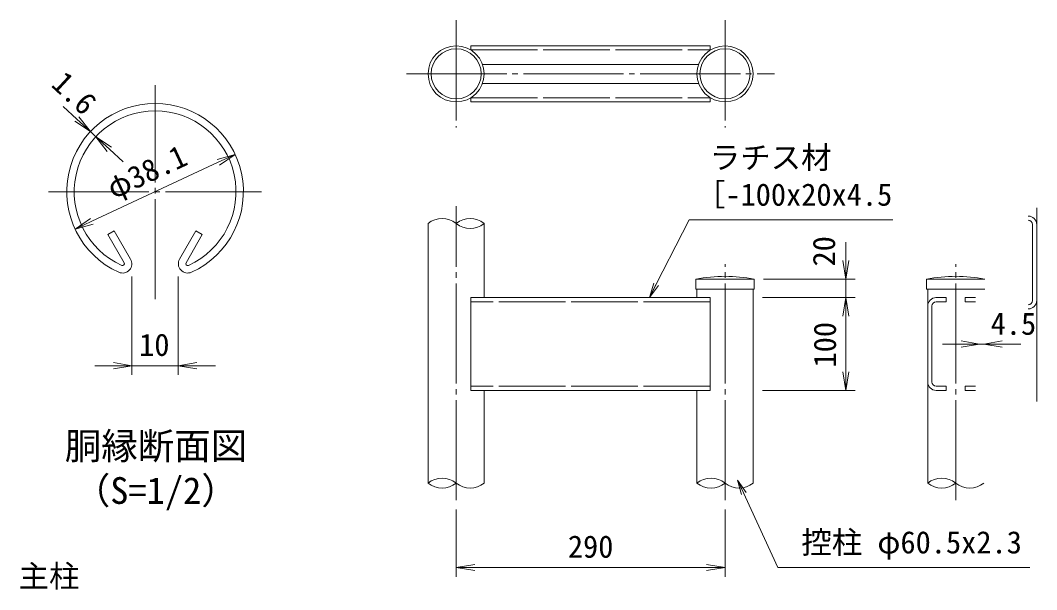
# Model space of a CAD drawing. Units: millimetres, scale not verified, with parts at other scales. Extents: x -10500 to 10500, y -7425 to 7425.
# Drawn here: x 831 to 6312, y -3002 to 69 of the extents above; entities that cross this region are included whole.
import ezdxf
from ezdxf.enums import TextEntityAlignment as Align

# ---------------------------------------------------------------- set-up
doc = ezdxf.new("R2010")
doc.units = ezdxf.units.MM
doc.header["$LTSCALE"] = 30
doc.linetypes.add('LONG_CHAIN', pattern=[21, 18, -1, 1, -1])
doc.linetypes.add('LONG_DASHED2', pattern=[13, 12, -1])
for name, color, linetype, lineweight in [('0-1_D-TTL-TXT', 7, 'Continuous', 9), ('0-2_D-STR-TXT', 7, 'Continuous', 9), ('0-4_D-STR1', 1, 'Continuous', 9), ('0-7_D-BMK', 2, 'LONG_CHAIN', 9), ('0-8_D-STR-DIM', 7, 'Continuous', 9), ('0-9_0', 7, 'Continuous', 9)]:
    doc.layers.add(name, color=color, linetype=linetype, lineweight=lineweight)
doc.styles.add('ＭＳ ゴシック', font='')
doc.styles.get('ＭＳ ゴシック').set_extended_font_data('MS Gothic')

# ---------------------------------------------------------------- blocks, each defined once
blk = doc.blocks.new('_Open')
at = {"layer": '0-9_0'}
blk.add_line((-30, 5), (0, 0), dxfattribs=at)
blk.add_lwpolyline([(-30, -5), (0, 0), (-30, 0)], dxfattribs=at)

msp = doc.modelspace()

# ---------------------------------------------------------------- linework, layer by layer
at = {"layer": '0-2_D-STR-TXT'}
for points in [[(5535.49, -1006.95), (4437.57, -1006.95), (4224.3, -1424.82)], [(6274.3, -2882.28), (4915.36, -2882.28), (4699.7, -2412.26)]]:
    msp.add_lwpolyline(points, dxfattribs=at)
at = {"layer": '0-4_D-STR1', "linetype": 'LONG_DASHED2'}
for p, q in [((3260.35, -90.69), (4551.61, -90.69)), ((3260.35, -348.19), (4551.61, -348.19)), ((4550.98, -1449.1), (3260.98, -1449.1)), ((4550.98, -1904.1), (3260.98, -1904.1))]:
    msp.add_line(p, q, dxfattribs=at)
at = {"layer": '0-4_D-STR1'}
for p, q in [((3260.98, -68.19), (4550.98, -68.19)), ((3260.98, -68.19), (3260.98, -91.08)), ((4550.98, -68.19), (4550.98, -91.08)), ((3323.28, -168.19), (4488.68, -168.19)), ((3323.28, -270.69), (4488.68, -270.69)), ((3260.98, -347.8), (3260.98, -370.69)), ((3260.98, -370.69), (4550.98, -370.69)), ((4550.98, -347.8), (4550.98, -370.69)), ((6311.7, -1987.11), (6311.7, -942.04)), ((3029.73, -1026.6), (3029.73, -2426.6)), ((3332.23, -1426.6), (3332.23, -1026.6)), ((6289.2, -1442.04), (6289.2, -1032.04)), ((1302.78, -1086.64), (1337.51, -1066.59)), ((1390.51, -1238.59), (1302.78, -1086.64)), ((1425.24, -1218.54), (1337.51, -1066.59)), ((1689.46, -1218.54), (1777.19, -1066.59)), ((1724.19, -1238.59), (1811.92, -1086.64)), ((1811.92, -1086.64), (1777.19, -1066.59)), ((4788.23, -1326.6), (4473.73, -1326.6)), ((4473.73, -1326.6), (4473.73, -1381.6)), ((4788.23, -1381.6), (4788.23, -1326.6)), ((5717.91, -1326.6), (5717.91, -1381.6)), ((6032.41, -1326.6), (5717.91, -1326.6)), ((4788.23, -1381.6), (4473.73, -1381.6)), ((4479.73, -1381.6), (4479.73, -1426.6)), ((4782.23, -2426.67), (4782.23, -1381.6)), ((6032.41, -1381.6), (5717.91, -1381.6)), ((5723.91, -2426.67), (5723.91, -1381.6)), ((4550.98, -1426.6), (3260.98, -1426.6)), ((3260.98, -1426.6), (3260.98, -1926.6)), ((4550.98, -1426.6), (4550.98, -1926.6)), ((5746.41, -1881.6), (5746.41, -1471.6)), ((5823.75, -1426.6), (5768.75, -1426.6)), ((5823.91, -1449.1), (5768.91, -1449.1)), ((5823.91, -1449.1), (5823.91, -1426.6)), ((5926.41, -1449.1), (5926.41, -1426.6)), ((5926.41, -1449.1), (5981.41, -1449.1)), ((5926.58, -1426.6), (5981.58, -1426.6)), ((4550.98, -1926.6), (3260.98, -1926.6)), ((3332.23, -2426.6), (3332.23, -1926.6)), ((4479.73, -1926.6), (4479.73, -2426.6)), ((5823.91, -1926.6), (5768.91, -1926.6)), ((5926.41, -1926.6), (5981.41, -1926.6))]:
    msp.add_line(p, q, dxfattribs=at)
for points in [[(5823.91, -1926.6), (5823.91, -1904.1), (5768.91, -1904.1)], [(5926.41, -1926.6), (5926.41, -1904.1), (5981.41, -1904.1)]]:
    msp.add_lwpolyline(points, dxfattribs=at)
for centre, radius in [((3180.98, -219.44), 151.25), ((3180.98, -219.44), 135.25), ((4630.98, -219.44), 151.25), ((4630.98, -219.44), 135.25)]:
    msp.add_circle(centre, radius, dxfattribs=at)
for centre, radius, start, end in [((1557.35, -855.32), 476.25, 294.32478, 245.67522), ((1557.35, -855.32), 436.14, 294.32478, 245.67522), ((6266.7, -1032.04), 45, 0, 90), ((6266.7, -1032.04), 22.5, 0, 90), ((1381.83, -1243.61), 50.13, 245.67522, 30), ((1381.83, -1243.61), 10.03, 245.67522, 30), ((1732.87, -1243.61), 50.13, 150, 294.32478), ((1732.87, -1243.61), 10.03, 150, 294.32478), ((4630.98, -2132.75), 821.34, 78.96219, 101.03781), ((5875.16, -2132.75), 821.34, 78.96219, 101.03781), ((5768.91, -1471.6), 45, 90, 180), ((5768.91, -1471.6), 22.5, 90, 180), ((6266.7, -1442.04), 45, 270, 0), ((6266.7, -1442.04), 22.5, 270, 0), ((5768.91, -1881.6), 45, 180, 270), ((5768.91, -1881.6), 22.5, 180, 270)]:
    msp.add_arc(centre, radius, start, end, dxfattribs=at)
at = {"layer": '0-7_D-BMK'}
for p, q in [((3180.98, 69.23), (3180.98, -508.12)), ((4630.98, 69.23), (4630.98, -508.12)), ((2913.59, -219.44), (4898.37, -219.44)), ((1557.35, -1434.85), (1557.35, -280.97)), ((983, -855.32), (2131.7, -855.32)), ((3180.98, -2519.58), (3180.98, -933.3)), ((4630.98, -2519.58), (4630.98, -1246.6)), ((5875.16, -2519.58), (5875.16, -1246.6))]:
    msp.add_line(p, q, dxfattribs=at)
at = {"layer": '0-8_D-STR-DIM'}
for p, q in [((1135.13, -463.15), (1061.87, -395.09)), ((1237.79, -558.5), (1208.4, -531.2)), ((1174.38, -567.84), (1174.68, -567.84)), ((1203.76, -595.13), (1204.06, -595.13)), ((1311.06, -626.55), (1384.33, -694.61)), ((1216.35, -1014.32), (1898.35, -696.32)), ((5282.23, -1226.6), (5282.23, -1126.6)), ((1432.35, -1311.74), (1432.35, -1843.74)), ((1682.35, -1311.74), (1682.35, -1843.74)), ((4838.23, -1326.6), (5332.23, -1326.6)), ((5282.23, -1426.6), (5282.23, -1326.6)), ((4832.23, -1426.6), (5332.23, -1426.6)), ((4832.23, -1426.6), (5332.23, -1426.6)), ((5282.23, -1526.6), (5282.23, -1626.6)), ((5282.23, -1826.6), (5282.23, -1526.6)), ((5903.91, -1676.6), (5803.91, -1676.6)), ((6003.91, -1676.6), (6026.41, -1676.6)), ((6126.41, -1676.6), (6226.41, -1676.6)), ((1332.35, -1793.74), (1232.35, -1793.74)), ((1432.35, -1793.74), (1682.35, -1793.74)), ((1782.35, -1793.74), (1882.35, -1793.74)), ((4832.23, -1926.6), (5332.23, -1926.6)), ((3180.98, -2569.58), (3180.98, -2932.28)), ((4630.98, -2569.58), (4630.98, -2932.28)), ((3280.98, -2882.28), (4530.98, -2882.28))]:
    msp.add_line(p, q, dxfattribs=at)
for centre, radius, start, end in [((3105.36, -1119.91), 120.11, 50.97549, 129.02451), ((3256.61, -1119.91), 120.11, 50.97549, 129.02451), ((3256.61, -933.3), 120.11, 230.97549, 309.02451), ((3105.36, -2519.96), 120.15, 50.9915, 129.0085), ((4555.36, -2519.96), 120.15, 50.9915, 129.0085), ((5799.54, -2519.72), 119.91, 50.89748, 129.10252), ((3105.36, -2333.24), 120.15, 230.9915, 309.0085), ((3256.61, -2333.3), 120.11, 230.97547, 309.02453), ((4555.36, -2333.24), 120.15, 230.9915, 309.0085), ((4706.61, -2333.3), 120.11, 230.97547, 309.02453), ((5799.54, -2333), 120.39, 231.0856, 308.9144), ((5950.79, -2333.05), 120.35, 231.06955, 308.93045)]:
    msp.add_arc(centre, radius, start, end, dxfattribs=at)

# ---------------------------------------------------------------- block references
at = {"layer": '0-2_D-STR-TXT', "xscale": 2.666667, "yscale": 2.666667}
for p, rotation in [((4223.39, -1426.6), 242.96205), ((4698.86, -2410.44), 114.64756)]:
    msp.add_blockref('_Open', p, dxfattribs=dict(at, rotation=rotation))
at = {"layer": '0-8_D-STR-DIM', "xscale": 3.333333, "yscale": 3.333333}
for p, rotation in [((1208.4, -531.2), 317.11285), ((1237.79, -558.5), 137.11285), ((1988.98, -654.06), 24.99865), ((1125.72, -1056.58), 204.99865), ((5282.23, -1326.6), 270), ((5282.23, -1426.6), 90), ((5282.23, -1426.6), 90), ((6026.41, -1676.6), 180), ((1682.35, -1793.74), 180), ((5282.23, -1926.6), 270), ((3180.98, -2882.28), 180)]:
    msp.add_blockref('_Open', p, dxfattribs=dict(at, rotation=rotation))
for p in [(6003.91, -1676.6), (1432.35, -1793.74), (4630.98, -2882.28)]:
    msp.add_blockref('_Open', p, dxfattribs=at)

# ---------------------------------------------------------------- texts
at = {"layer": '0-1_D-TTL-TXT', "style": 'ＭＳ ゴシック'}
for s, p in [('胴縁断面図', (1070.04, -2341.93)), ('（S=1/2）', (1118.77, -2582.4))]:
    msp.add_text(s, height=144.3, dxfattribs=at).set_placement(p, align=Align.BOTTOM_LEFT)
at = {"layer": '0-2_D-STR-TXT', "style": 'ＭＳ ゴシック'}
for s, p in [('ラチス材', (4548.95, -766.92)), ('［-100x20x4.5', (4468.67, -966.92)), ('控柱 φ60.5x2.3', (5042.67, -2842.25)), ('主柱', (821.37, -3024.77))]:
    msp.add_text(s, height=120.3, dxfattribs=at).set_placement(p, align=Align.BOTTOM_LEFT)
at = {"layer": '0-8_D-STR-DIM', "style": 'ＭＳ ゴシック'}
for s, rotation, p in [('1.6', 317.113, (966.43, -309.5)), ('φ38.1', 24.999, (1348.01, -929.8)), ('20', 90, (5260.58, -1258.48)), ('100', 90, (5265.36, -1803.23))]:
    msp.add_text(s, height=120.3, rotation=rotation, dxfattribs=at).set_placement(p, align=Align.BOTTOM_LEFT)
for s, p in [('4.5', (6063.68, -1663.05)), ('10', (1471.35, -1776.87)), ('290', (3783.48, -2865.41))]:
    msp.add_text(s, height=120.3, dxfattribs=at).set_placement(p, align=Align.BOTTOM_LEFT)

doc.saveas('drawing.dxf')
